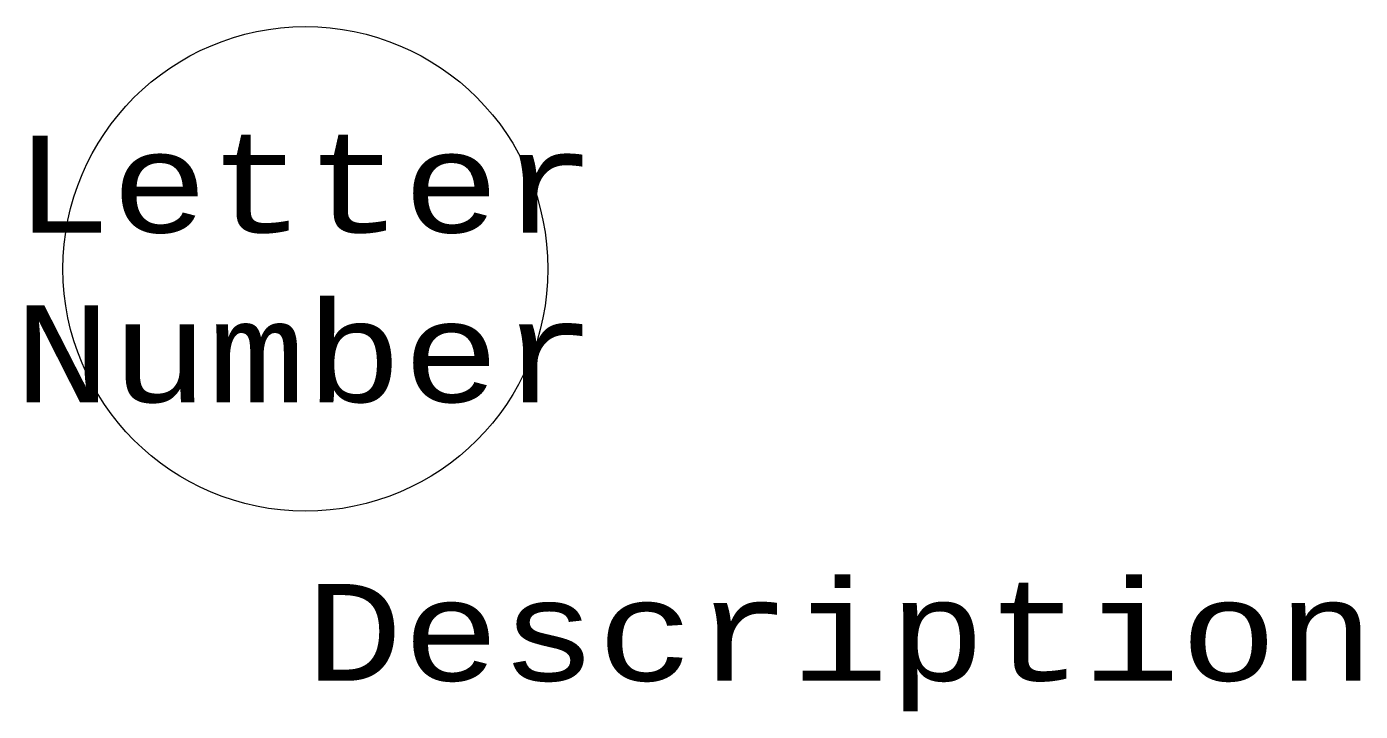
# Model space of a CAD drawing. Header units: millimetres. Extents: x -5.7 to 21.8, y -9.1 to 5.
import ezdxf
from ezdxf.enums import TextEntityAlignment as Align

# ---------------------------------------------------------------- set-up
doc = ezdxf.new("R2010")
doc.units = ezdxf.units.MM
doc.styles.get("Standard").update_dxf_attribs({"font": 'cour.ttf'})

msp = doc.modelspace()

# ---------------------------------------------------------------- linework, layer by layer
msp.add_circle((0, 0), 5)

# ---------------------------------------------------------------- texts
for tag, p in [('Letter', (0, 1.75)), ('Number', (0, -1.75))]:
    msp.add_attdef(tag, text='', height=2).set_placement(p, align=Align.MIDDLE_CENTER)
at = {"flags": 1}
msp.add_attdef('Description', (0, -8.5), '', height=2, dxfattribs=at)

doc.saveas('drawing.dxf')
